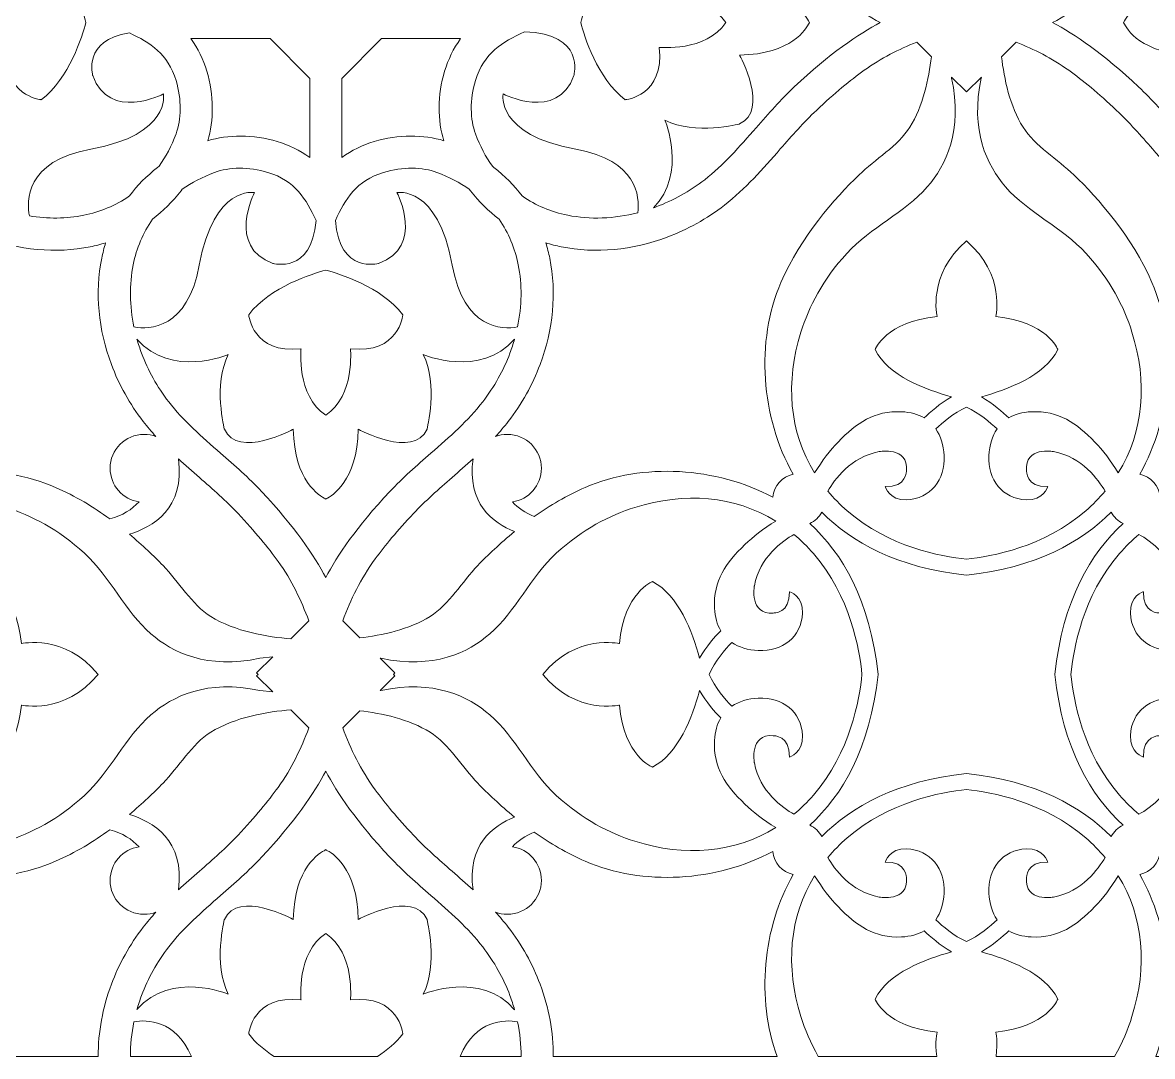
# Model space of a CAD drawing. Header units: millimetres. Extents: x -1200 to 1200, y -590 to 590.
# Drawn here: x -24 to 615, y -590 to -5 of the extents above; entities that cross this region are included whole.
import ezdxf

# ---------------------------------------------------------------- set-up
doc = ezdxf.new("R2010")
doc.units = ezdxf.units.MM
doc.header["$MEASUREMENT"] = 0
doc.layers.add('Layer 1', color=7, linetype='Continuous')

msp = doc.modelspace()

# ---------------------------------------------------------------- linework, layer by layer
at = {"layer": 'Layer 1', "color": 250, "lineweight": 20}
for points, knots in [([(332.7246, -110.2551), (351.9673, -90.6834), (339.2737, -60.6157), (339.2737, -60.6157), (356.269, -69.3904), (381.4883, -62.8099), (381.4883, -62.8099), (398.4856, -55.1318), (381.4883, -23.8729), (381.4883, -23.8729), (410.9717, -23.3816), (419.3107, -8.7954), (420.7262, -5.7732), (420.7262, -5.7732), (420.9622, -5.7732), (420.9622, -5.7732), (420.9622, -5.7732), (420.9276, -5.6755), (420.8514, -5.4996), (420.9276, -5.3235), (420.9622, -5.2259), (420.9622, -5.2259), (420.9622, -5.2259), (420.7262, -5.2259), (420.7262, -5.2259), (419.3107, -2.2027), (410.9717, 12.3815), (381.4883, 12.8728), (381.4883, 12.8728), (398.4856, 44.1337), (381.4883, 51.8108), (381.4883, 51.8108), (356.269, 58.3924), (339.2737, 49.6166), (339.2737, 49.6166), (351.9713, 79.6873), (332.7235, 99.2591), (333.2259, 99.08), (333.7242, 98.8969), (334.2235, 98.7077), (343.9232, 95.068), (353.2659, 89.8892), (361.7472, 83.3097), (372.2585, 75.1514), (381.533, 64.5569), (390.7985, 53.9704), (397.7737, 46.0014), (404.751, 38.0313), (412.3923, 30.8302), (432.3621, 12.0133), (448.8316, 0.9701), (461.035, -5.4996), (448.8316, -11.9671), (432.3621, -23.0103), (412.3923, -41.8283), (404.751, -49.0283), (397.7737, -56.9984), (390.7985, -64.9675), (381.533, -75.5549), (372.2605, -86.1475), (361.7472, -94.3047), (353.2659, -100.8872), (343.9232, -106.0651), (334.2235, -109.7047), (333.7242, -109.8939), (333.2259, -110.077), (332.7246, -110.2551)], [0, 0, 0, 0, 0.04545455, 0.04545455, 0.04545455, 0.09090909, 0.09090909, 0.09090909, 0.13636364, 0.13636364, 0.13636364, 0.18181818, 0.18181818, 0.18181818, 0.22727273, 0.22727273, 0.22727273, 0.27272727, 0.27272727, 0.27272727, 0.31818182, 0.31818182, 0.31818182, 0.36363636, 0.36363636, 0.36363636, 0.40909091, 0.40909091, 0.40909091, 0.45454545, 0.45454545, 0.45454545, 0.5, 0.5, 0.5, 0.54545455, 0.54545455, 0.54545455, 0.59090909, 0.59090909, 0.59090909, 0.63636364, 0.63636364, 0.63636364, 0.68181818, 0.68181818, 0.68181818, 0.72727273, 0.72727273, 0.72727273, 0.77272727, 0.77272727, 0.77272727, 0.81818182, 0.81818182, 0.81818182, 0.86363636, 0.86363636, 0.86363636, 0.90909091, 0.90909091, 0.90909091, 0.95454545, 0.95454545, 0.95454545, 1, 1, 1, 1]), ([(686.8384, -110.2551), (667.5958, -90.6834), (680.2914, -60.6157), (680.2914, -60.6157), (663.295, -69.3904), (638.0747, -62.8099), (638.0747, -62.8099), (621.0784, -55.1318), (638.0747, -23.8729), (638.0747, -23.8729), (608.5934, -23.3816), (600.2523, -8.7954), (598.8378, -5.7732), (598.8378, -5.7732), (598.6019, -5.7732), (598.6019, -5.7732), (598.6019, -5.7732), (598.6374, -5.6755), (598.7137, -5.4996), (598.6374, -5.3235), (598.6019, -5.2259), (598.6019, -5.2259), (598.6019, -5.2259), (598.8378, -5.2259), (598.8378, -5.2259), (600.2523, -2.2027), (608.5934, 12.3815), (638.0747, 12.8728), (638.0747, 12.8728), (621.0784, 44.1337), (638.0747, 51.8108), (638.0747, 51.8108), (663.295, 58.3924), (680.2914, 49.6166), (680.2914, 49.6166), (667.5927, 79.6873), (686.8415, 99.2591), (686.3391, 99.08), (685.8399, 98.8969), (685.3394, 98.7077), (675.6398, 95.068), (666.2971, 89.8892), (657.8178, 83.3097), (647.3056, 75.1514), (638.031, 64.5569), (628.7646, 53.9704), (621.7893, 46.0014), (614.814, 38.0313), (607.1727, 30.8302), (587.2008, 12.0133), (570.7313, 0.9701), (558.529, -5.4996), (570.7313, -11.9671), (587.2008, -23.0103), (607.1727, -41.8283), (614.814, -49.0283), (621.7893, -56.9984), (628.7646, -64.9675), (638.031, -75.5549), (647.3046, -86.1475), (657.8178, -94.3047), (666.2971, -100.8872), (675.6398, -106.0651), (685.3394, -109.7047), (685.8399, -109.8939), (686.3391, -110.077), (686.8384, -110.2551)], [0, 0, 0, 0, 0.04545455, 0.04545455, 0.04545455, 0.09090909, 0.09090909, 0.09090909, 0.13636364, 0.13636364, 0.13636364, 0.18181818, 0.18181818, 0.18181818, 0.22727273, 0.22727273, 0.22727273, 0.27272727, 0.27272727, 0.27272727, 0.31818182, 0.31818182, 0.31818182, 0.36363636, 0.36363636, 0.36363636, 0.40909091, 0.40909091, 0.40909091, 0.45454545, 0.45454545, 0.45454545, 0.5, 0.5, 0.5, 0.54545455, 0.54545455, 0.54545455, 0.59090909, 0.59090909, 0.59090909, 0.63636364, 0.63636364, 0.63636364, 0.68181818, 0.68181818, 0.68181818, 0.72727273, 0.72727273, 0.72727273, 0.77272727, 0.77272727, 0.77272727, 0.81818182, 0.81818182, 0.81818182, 0.86363636, 0.86363636, 0.86363636, 0.90909091, 0.90909091, 0.90909091, 0.95454545, 0.95454545, 0.95454545, 1, 1, 1, 1]), ([(11.6838, -5.4996), (9.6866, 2.1674), (2.4459, 25.8051), (-13.4876, 38.0994), (-13.4876, 38.0994), (-35.9653, 35.9073), (-32.6775, 8.4865), (-32.6775, 8.4865), (-59.2463, 11.1934), (-70.3229, -5.4996), (-59.2463, -22.1935), (-32.6775, -19.4845), (-32.6775, -19.4845), (-35.9653, -46.9063), (-13.4876, -49.0995), (-13.4876, -49.0995), (2.4459, -36.8031), (9.6866, -13.1665), (11.6838, -5.4996)], [0, 0, 0, 0, 0.16666667, 0.16666667, 0.16666667, 0.33333333, 0.33333333, 0.33333333, 0.5, 0.5, 0.5, 0.66666667, 0.66666667, 0.66666667, 0.83333333, 0.83333333, 0.83333333, 1, 1, 1, 1]), ([(291.6235, -5.4996), (293.6218, 2.1674), (300.8605, 25.8051), (316.795, 38.0994), (316.795, 38.0994), (339.2737, 35.9073), (335.9828, 8.4865), (335.9828, 8.4865), (362.5547, 11.1934), (373.6303, -5.4996), (362.5547, -22.1935), (335.9828, -19.4845), (335.9828, -19.4845), (339.2737, -46.9063), (316.795, -49.0995), (316.795, -49.0995), (300.8605, -36.8031), (293.6218, -13.1665), (291.6235, -5.4996)], [0, 0, 0, 0, 0.16666667, 0.16666667, 0.16666667, 0.33333333, 0.33333333, 0.33333333, 0.5, 0.5, 0.5, 0.66666667, 0.66666667, 0.66666667, 0.83333333, 0.83333333, 0.83333333, 1, 1, 1, 1]), ([(36.3154, -11.3294), (9.7262, -15.148), (15.5717, -35.3891), (15.5717, -35.3891), (24.892, -61.7123), (55.5927, -45.8077), (55.5927, -45.8077), (55.5927, -45.8077), (59.9798, -68.8411), (14.4744, -77.0686), (-22.8436, -83.8139), (-21.8154, -106.7832), (-20.2372, -114.8326), (-9.8144, -116.5101), (0.6377, -116.4216), (10.5347, -114.4013), (19.7594, -112.5184), (28.5164, -108.9408), (36.3185, -103.5362), (40.7564, -97.6382), (46.0709, -92.2031), (52.2916, -87.3753), (52.2916, -87.3753), (53.1398, -86.7262), (53.1398, -86.7262), (56.8883, -81.3928), (60.113, -75.2935), (62.6991, -68.3986), (65.7093, -60.3695), (65.9951, -48.9642), (62.7062, -38.2537), (58.077, -23.1598), (48.2046, -16.8601), (36.3154, -11.3294)], [0, 0, 0, 0, 0.09090909, 0.09090909, 0.09090909, 0.18181818, 0.18181818, 0.18181818, 0.27272727, 0.27272727, 0.27272727, 0.36363636, 0.36363636, 0.36363636, 0.45454545, 0.45454545, 0.45454545, 0.54545455, 0.54545455, 0.54545455, 0.63636364, 0.63636364, 0.63636364, 0.72727273, 0.72727273, 0.72727273, 0.81818182, 0.81818182, 0.81818182, 0.90909091, 0.90909091, 0.90909091, 1, 1, 1, 1]), ([(259.7218, -10.7404), (294.5808, -11.6742), (287.7367, -35.3891), (287.7367, -35.3891), (278.4164, -61.7123), (247.7126, -45.8077), (247.7126, -45.8077), (247.7126, -45.8077), (243.3276, -68.8411), (288.833, -77.0686), (323.5954, -83.3521), (325.0842, -103.7172), (323.8496, -112.9823), (310.552, -116.4084), (296.935, -116.9933), (284.2293, -114.4013), (275.0056, -112.5184), (266.2476, -108.9408), (258.4466, -103.5362), (254.0066, -97.6382), (248.6931, -92.2031), (242.4724, -87.3753), (242.4724, -87.3753), (241.6242, -86.7262), (241.6242, -86.7262), (237.8778, -81.3928), (234.651, -75.2935), (232.0649, -68.3986), (229.0547, -60.3695), (228.7679, -48.9642), (232.0578, -38.2537), (236.8527, -22.6248), (247.2653, -16.4247), (259.7218, -10.7404)], [0, 0, 0, 0, 0.09090909, 0.09090909, 0.09090909, 0.18181818, 0.18181818, 0.18181818, 0.27272727, 0.27272727, 0.27272727, 0.36363636, 0.36363636, 0.36363636, 0.45454545, 0.45454545, 0.45454545, 0.54545455, 0.54545455, 0.54545455, 0.63636364, 0.63636364, 0.63636364, 0.72727273, 0.72727273, 0.72727273, 0.81818182, 0.81818182, 0.81818182, 0.90909091, 0.90909091, 0.90909091, 1, 1, 1, 1]), ([(-124.0819, -259.879), (-116.9795, -260.6267), (-111.3731, -266.4016), (-110.8839, -273.5783), (-79.1948, -256.746), (-37.7135, -254.3229), (-5.413, -268.3313), (5.7337, -273.1663), (16.0619, -279.4497), (25.2632, -286.133), (32.3676, -284.2399), (37.7543, -280.7589), (41.8344, -276.5059), (32.5527, -275.1601), (25.4208, -267.1686), (25.4208, -257.5129), (25.4208, -246.9143), (34.015, -238.3176), (44.6106, -238.3176), (46.9853, -238.3176), (49.2601, -238.7499), (51.3592, -239.5404), (48.8625, -236.8192), (46.4595, -234.0035), (44.1794, -231.0647), (36.5025, -221.1639), (30.4334, -210.1929), (26.1429, -198.749), (18.7975, -179.1569), (16.7035, -158.1691), (20.6656, -138.7439), (21.2655, -135.8), (22.0049, -132.8938), (22.8836, -130.0323), (20.0249, -130.9121), (17.1184, -131.6527), (14.1754, -132.2529), (-5.2432, -136.214), (-26.225, -134.1205), (-45.8114, -126.772), (-57.2531, -122.4823), (-68.2219, -116.4114), (-78.1188, -108.7302), (-90.0202, -99.4947), (-99.8846, -88.2267), (-109.7409, -76.9648), (-116.3652, -69.3976), (-122.9886, -61.8293), (-130.1205, -55.1094), (-140.3683, -45.4517), (-149.3826, -38.0909), (-157.1368, -32.4788), (-168.6283, -24.1659), (-180.2541, -18.9363), (-192.3934, -14.4553), (-192.3934, -14.4553), (-202.7866, -24.8485), (-202.7866, -24.8485), (-201.3569, -37.1582), (-198.0843, -52.8206), (-190.6413, -64.6206), (-183.9619, -75.2192), (-170.8727, -82.9289), (-161.8808, -91.5989), (-148.1775, -104.8169), (-129.0171, -126.3692), (-117.7463, -152.3729), (-103.4439, -185.3712), (-106.27, -227.9437), (-124.0819, -259.879)], [0, 0, 0, 0, 0.04347826, 0.04347826, 0.04347826, 0.08695652, 0.08695652, 0.08695652, 0.13043478, 0.13043478, 0.13043478, 0.17391304, 0.17391304, 0.17391304, 0.2173913, 0.2173913, 0.2173913, 0.26086957, 0.26086957, 0.26086957, 0.30434783, 0.30434783, 0.30434783, 0.34782609, 0.34782609, 0.34782609, 0.39130435, 0.39130435, 0.39130435, 0.43478261, 0.43478261, 0.43478261, 0.47826087, 0.47826087, 0.47826087, 0.52173913, 0.52173913, 0.52173913, 0.56521739, 0.56521739, 0.56521739, 0.60869565, 0.60869565, 0.60869565, 0.65217391, 0.65217391, 0.65217391, 0.69565217, 0.69565217, 0.69565217, 0.73913043, 0.73913043, 0.73913043, 0.7826087, 0.7826087, 0.7826087, 0.82608696, 0.82608696, 0.82608696, 0.86956522, 0.86956522, 0.86956522, 0.91304348, 0.91304348, 0.91304348, 0.95652174, 0.95652174, 0.95652174, 1, 1, 1, 1]), ([(71.0869, -14.5469), (75.1588, -20.1428), (78.1353, -26.4181), (80.1256, -32.8989), (84.2787, -46.4252), (84.1028, -61.0959), (80.6015, -72.2987), (91.8002, -68.7953), (106.4686, -68.6204), (119.9889, -72.7748), (126.468, -74.7655), (132.7436, -77.742), (138.3358, -81.816), (138.3358, -81.816), (138.3358, -37.032), (138.3358, -37.032), (138.3358, -37.032), (115.8571, -14.5469), (115.8571, -14.5469), (115.8571, -14.5469), (71.0869, -14.5469), (71.0869, -14.5469)], [0, 0, 0, 0, 0.14285714, 0.14285714, 0.14285714, 0.28571429, 0.28571429, 0.28571429, 0.42857143, 0.42857143, 0.42857143, 0.57142857, 0.57142857, 0.57142857, 0.71428571, 0.71428571, 0.71428571, 0.85714286, 0.85714286, 0.85714286, 1, 1, 1, 1]), ([(214.1625, -72.2987), (210.6612, -61.0959), (210.4853, -46.4252), (214.6394, -32.8989), (216.6287, -26.4181), (219.6052, -20.1428), (223.6771, -14.5469), (223.6771, -14.5469), (178.9079, -14.5469), (178.9079, -14.5469), (178.9079, -14.5469), (156.4293, -37.032), (156.4293, -37.032), (156.4293, -37.032), (156.4293, -81.816), (156.4293, -81.816), (162.0215, -77.742), (168.296, -74.7655), (174.7741, -72.7748), (188.2964, -68.6204), (202.9638, -68.7953), (214.1625, -72.2987)], [0, 0, 0, 0, 0.14285714, 0.14285714, 0.14285714, 0.28571429, 0.28571429, 0.28571429, 0.42857143, 0.42857143, 0.42857143, 0.57142857, 0.57142857, 0.57142857, 0.71428571, 0.71428571, 0.71428571, 0.85714286, 0.85714286, 0.85714286, 1, 1, 1, 1]), ([(400.2001, -273.8875), (400.8062, -267.4351), (405.5543, -262.1831), (411.7578, -260.8241), (393.472, -228.7891), (390.4425, -185.6988), (404.8883, -152.3729), (416.1591, -126.3692), (435.3184, -104.8169), (449.0229, -91.5989), (458.0137, -82.9289), (471.1029, -75.2192), (477.7832, -64.6206), (485.2242, -52.8206), (488.4967, -37.1582), (489.9266, -24.8485), (489.9266, -24.8485), (481.6436, -16.564), (481.6436, -16.564), (471.4771, -20.6026), (461.6412, -25.4344), (451.9009, -32.4788), (444.1476, -38.0909), (435.1323, -45.4517), (424.8856, -55.1094), (417.7537, -61.8293), (411.1292, -69.3976), (404.5049, -76.9648), (394.6486, -88.2267), (384.7852, -99.4947), (372.8828, -108.7302), (362.987, -116.4114), (352.0171, -122.4823), (340.5754, -126.772), (320.99, -134.1205), (300.0083, -136.214), (280.5886, -132.2529), (277.6456, -131.6527), (274.7412, -130.9121), (271.8805, -130.0323), (272.7591, -132.8938), (273.4985, -135.8), (274.0995, -138.7439), (278.0605, -158.1691), (275.9686, -179.1569), (268.6201, -198.749), (264.3306, -210.1929), (258.2615, -221.1639), (250.5846, -231.0647), (248.3045, -234.0035), (245.9015, -236.8192), (243.4048, -239.5404), (245.5039, -238.7499), (247.7787, -238.3176), (250.1544, -238.3176), (260.7499, -238.3176), (269.3432, -246.9143), (269.3432, -257.5129), (269.3432, -267.1686), (262.2113, -275.1601), (252.9306, -276.5059), (256.1777, -279.8902), (260.2496, -282.7853), (265.3557, -284.7801), (274.0741, -278.6065), (283.7533, -272.8387), (294.1456, -268.3313), (326.6462, -254.2364), (368.4419, -256.7724), (400.2001, -273.8875)], [0, 0, 0, 0, 0.04347826, 0.04347826, 0.04347826, 0.08695652, 0.08695652, 0.08695652, 0.13043478, 0.13043478, 0.13043478, 0.17391304, 0.17391304, 0.17391304, 0.2173913, 0.2173913, 0.2173913, 0.26086957, 0.26086957, 0.26086957, 0.30434783, 0.30434783, 0.30434783, 0.34782609, 0.34782609, 0.34782609, 0.39130435, 0.39130435, 0.39130435, 0.43478261, 0.43478261, 0.43478261, 0.47826087, 0.47826087, 0.47826087, 0.52173913, 0.52173913, 0.52173913, 0.56521739, 0.56521739, 0.56521739, 0.60869565, 0.60869565, 0.60869565, 0.65217391, 0.65217391, 0.65217391, 0.69565217, 0.69565217, 0.69565217, 0.73913043, 0.73913043, 0.73913043, 0.7826087, 0.7826087, 0.7826087, 0.82608696, 0.82608696, 0.82608696, 0.86956522, 0.86956522, 0.86956522, 0.91304348, 0.91304348, 0.91304348, 0.95652174, 0.95652174, 0.95652174, 1, 1, 1, 1]), ([(619.3628, -273.8875), (618.7578, -267.4351), (614.0096, -262.1831), (607.8082, -260.8241), (626.092, -228.7891), (629.1205, -185.6988), (614.6768, -152.3729), (603.4049, -126.3692), (584.2456, -104.8169), (570.5421, -91.5989), (561.5493, -82.9289), (548.4611, -75.2192), (541.7818, -64.6206), (534.3388, -52.8206), (531.0673, -37.1582), (529.6374, -24.8485), (529.6374, -24.8485), (537.9215, -16.564), (537.9215, -16.564), (548.0869, -20.6026), (557.9229, -25.4344), (567.6622, -32.4788), (575.4184, -38.0909), (584.4306, -45.4517), (594.6805, -55.1094), (601.8103, -61.8293), (608.4358, -69.3976), (615.0592, -76.9648), (624.9144, -88.2267), (634.7788, -99.4947), (646.6812, -108.7302), (656.5771, -116.4114), (667.5469, -122.4823), (678.9876, -126.772), (698.5731, -134.1205), (719.5557, -136.214), (738.9754, -132.2529), (741.9174, -131.6527), (744.8238, -130.9121), (747.6825, -130.0323), (746.8038, -132.8938), (746.0646, -135.8), (745.4645, -138.7439), (741.5026, -158.1691), (743.5964, -179.1569), (750.9439, -198.749), (755.2334, -210.1929), (761.3015, -221.1639), (768.9795, -231.0647), (771.2595, -234.0035), (773.6625, -236.8192), (776.1611, -239.5404), (774.0601, -238.7499), (771.7853, -238.3176), (769.4097, -238.3176), (758.8141, -238.3176), (750.2219, -246.9143), (750.2219, -257.5129), (750.2219, -267.1686), (757.3527, -275.1601), (766.6334, -276.5059), (763.3863, -279.8902), (759.3133, -282.7853), (754.2083, -284.7801), (745.489, -278.6065), (735.8096, -272.8387), (725.4195, -268.3313), (692.9178, -254.2364), (651.1222, -256.7724), (619.3628, -273.8875)], [0, 0, 0, 0, 0.04347826, 0.04347826, 0.04347826, 0.08695652, 0.08695652, 0.08695652, 0.13043478, 0.13043478, 0.13043478, 0.17391304, 0.17391304, 0.17391304, 0.2173913, 0.2173913, 0.2173913, 0.26086957, 0.26086957, 0.26086957, 0.30434783, 0.30434783, 0.30434783, 0.34782609, 0.34782609, 0.34782609, 0.39130435, 0.39130435, 0.39130435, 0.43478261, 0.43478261, 0.43478261, 0.47826087, 0.47826087, 0.47826087, 0.52173913, 0.52173913, 0.52173913, 0.56521739, 0.56521739, 0.56521739, 0.60869565, 0.60869565, 0.60869565, 0.65217391, 0.65217391, 0.65217391, 0.69565217, 0.69565217, 0.69565217, 0.73913043, 0.73913043, 0.73913043, 0.7826087, 0.7826087, 0.7826087, 0.82608696, 0.82608696, 0.82608696, 0.86956522, 0.86956522, 0.86956522, 0.91304348, 0.91304348, 0.91304348, 0.95652174, 0.95652174, 0.95652174, 1, 1, 1, 1]), ([(509.7826, -44.587), (509.7826, -44.587), (509.7195, -44.6481), (509.7195, -44.6481), (509.7195, -44.6481), (501.349, -36.2752), (501.349, -36.2752), (501.349, -36.2752), (501.41, -36.8275), (501.41, -36.8275), (507.8188, -66.5452), (498.1344, -86.357), (487.6476, -98.4001), (474.8046, -113.1491), (455.7266, -121.1873), (442.1025, -136.0126), (428.4998, -150.8104), (420.6154, -166.2898), (416.1744, -180.4508), (407.3208, -208.6782), (409.4341, -236.7745), (423.9215, -260.1425), (428.1032, -253.089), (432.7812, -247.3018), (437.1825, -242.709), (447.6165, -231.8256), (457.5174, -224.832), (473.1002, -225.5237), (478.1198, -225.7496), (482.3778, -226.9743), (485.8527, -229.0414), (489.23, -225.775), (494.7723, -220.9045), (501.3195, -217.0705), (486.4618, -212.9445), (465.6418, -205.2969), (458.0981, -190.3842), (458.0981, -190.3842), (464.1287, -174.4816), (493.187, -171.7381), (493.187, -171.7381), (487.5002, -147.9378), (509.7826, -128.9835), (532.0649, -147.9378), (526.3771, -171.7381), (526.3771, -171.7381), (555.4344, -174.4816), (561.4659, -190.3842), (561.4659, -190.3842), (553.9222, -205.2969), (533.1032, -212.9445), (518.2435, -217.0705), (524.7906, -220.9045), (530.3351, -225.775), (533.7103, -229.0414), (537.1863, -226.9743), (541.4432, -225.7496), (546.4638, -225.5237), (562.0466, -224.832), (571.9486, -231.8256), (582.3805, -242.709), (586.7829, -247.3018), (591.4598, -253.089), (595.6415, -260.1425), (610.131, -236.7745), (612.2432, -208.6782), (603.3897, -180.4508), (598.9486, -166.2898), (591.0642, -150.8104), (577.4615, -136.0126), (563.8374, -121.1873), (544.7605, -113.1491), (531.9164, -98.4001), (521.4316, -86.357), (511.7453, -66.5452), (518.1531, -36.8275), (518.1531, -36.8275), (518.2141, -36.2752), (518.2141, -36.2752), (518.2141, -36.2752), (509.8435, -44.6481), (509.8435, -44.6481), (509.8435, -44.6481), (509.7826, -44.587), (509.7826, -44.587)], [0, 0, 0, 0, 0.03571429, 0.03571429, 0.03571429, 0.07142857, 0.07142857, 0.07142857, 0.10714286, 0.10714286, 0.10714286, 0.14285714, 0.14285714, 0.14285714, 0.17857143, 0.17857143, 0.17857143, 0.21428571, 0.21428571, 0.21428571, 0.25, 0.25, 0.25, 0.28571429, 0.28571429, 0.28571429, 0.32142857, 0.32142857, 0.32142857, 0.35714286, 0.35714286, 0.35714286, 0.39285714, 0.39285714, 0.39285714, 0.42857143, 0.42857143, 0.42857143, 0.46428571, 0.46428571, 0.46428571, 0.5, 0.5, 0.5, 0.53571429, 0.53571429, 0.53571429, 0.57142857, 0.57142857, 0.57142857, 0.60714286, 0.60714286, 0.60714286, 0.64285714, 0.64285714, 0.64285714, 0.67857143, 0.67857143, 0.67857143, 0.71428571, 0.71428571, 0.71428571, 0.75, 0.75, 0.75, 0.78571429, 0.78571429, 0.78571429, 0.82142857, 0.82142857, 0.82142857, 0.85714286, 0.85714286, 0.85714286, 0.89285714, 0.89285714, 0.89285714, 0.92857143, 0.92857143, 0.92857143, 0.96428571, 0.96428571, 0.96428571, 1, 1, 1, 1]), ([(38.8974, -177.5873), (36.4161, -165.71), (36.2066, -153.6872), (38.511, -142.3846), (40.3934, -133.1572), (43.9699, -124.3978), (49.372, -116.5955), (55.2703, -112.1542), (60.7018, -106.8402), (65.5282, -100.6167), (65.5282, -100.6167), (66.1771, -99.7683), (66.1771, -99.7683), (71.509, -96.0198), (77.6086, -92.7921), (84.4994, -90.2062), (92.5262, -87.1942), (103.9283, -86.9084), (114.6357, -90.1971), (130.0751, -94.9374), (136.31, -105.1638), (141.9368, -117.4266), (139.4259, -147.952), (117.5005, -141.6217), (117.5005, -141.6217), (91.1849, -132.2977), (107.0838, -101.5861), (107.0838, -101.5861), (107.0838, -101.5861), (84.0571, -97.1998), (75.833, -142.7183), (69.3053, -178.8476), (47.5812, -179.0419), (38.8974, -177.5873)], [0, 0, 0, 0, 0.09090909, 0.09090909, 0.09090909, 0.18181818, 0.18181818, 0.18181818, 0.27272727, 0.27272727, 0.27272727, 0.36363636, 0.36363636, 0.36363636, 0.45454545, 0.45454545, 0.45454545, 0.54545455, 0.54545455, 0.54545455, 0.63636364, 0.63636364, 0.63636364, 0.72727273, 0.72727273, 0.72727273, 0.81818182, 0.81818182, 0.81818182, 0.90909091, 0.90909091, 0.90909091, 1, 1, 1, 1]), ([(152.8272, -117.4277), (158.454, -105.1647), (164.6889, -94.9385), (180.1272, -90.1971), (190.8367, -86.9084), (202.2378, -87.1942), (210.2646, -90.2062), (217.1554, -92.7921), (223.255, -96.0198), (228.5869, -99.7683), (228.5869, -99.7683), (229.2347, -100.6167), (229.2347, -100.6167), (234.0622, -106.8402), (239.4947, -112.1542), (245.392, -116.5955), (250.7941, -124.3978), (254.3706, -133.1572), (256.253, -142.3846), (258.5574, -153.6872), (258.3479, -165.71), (255.8676, -177.5873), (247.1838, -179.044), (225.4578, -178.8507), (218.931, -142.7183), (210.7069, -97.1998), (187.6791, -101.5861), (187.6791, -101.5861), (187.6791, -101.5861), (203.5791, -132.2977), (177.2626, -141.6217), (177.2626, -141.6217), (155.3381, -147.951), (152.8272, -117.4277)], [0, 0, 0, 0, 0.09090909, 0.09090909, 0.09090909, 0.18181818, 0.18181818, 0.18181818, 0.27272727, 0.27272727, 0.27272727, 0.36363636, 0.36363636, 0.36363636, 0.45454545, 0.45454545, 0.45454545, 0.54545455, 0.54545455, 0.54545455, 0.63636364, 0.63636364, 0.63636364, 0.72727273, 0.72727273, 0.72727273, 0.81818182, 0.81818182, 0.81818182, 0.90909091, 0.90909091, 0.90909091, 1, 1, 1, 1]), ([(147.3825, -145.5075), (139.7167, -147.5075), (116.0859, -154.7482), (103.794, -170.6873), (103.794, -170.6873), (105.9876, -193.1724), (133.3995, -189.8816), (133.3995, -189.8816), (130.6934, -216.4591), (147.3825, -227.5379), (164.0716, -216.4591), (161.3626, -189.8816), (161.3626, -189.8816), (188.7764, -193.1724), (190.9689, -170.6873), (190.9689, -170.6873), (178.676, -154.7482), (155.0473, -147.5075), (147.3825, -145.5075)], [0, 0, 0, 0, 0.16666667, 0.16666667, 0.16666667, 0.33333333, 0.33333333, 0.33333333, 0.5, 0.5, 0.5, 0.66666667, 0.66666667, 0.66666667, 0.83333333, 0.83333333, 0.83333333, 1, 1, 1, 1]), ([(147.3825, -319.2422), (140.9157, -307.0353), (129.8758, -290.5611), (111.0632, -270.5845), (103.8652, -262.941), (95.8964, -255.9616), (87.9296, -248.9854), (77.3453, -239.7173), (66.7558, -230.4411), (58.6008, -219.9248), (52.0221, -211.4431), (46.8438, -202.0967), (43.2052, -192.3942), (42.2157, -189.7545), (41.3381, -187.0894), (40.5774, -184.4069), (60.0103, -206.8055), (92.2811, -193.1724), (92.2811, -193.1724), (83.5089, -210.1736), (90.0865, -235.4001), (90.0865, -235.4001), (97.7635, -252.4013), (129.0144, -235.4001), (129.0144, -235.4001), (129.5045, -264.89), (144.0855, -273.2334), (147.1079, -274.6484), (147.1079, -274.6484), (147.1079, -274.8844), (147.1079, -274.8844), (147.1079, -274.8844), (147.2055, -274.8488), (147.3825, -274.7725), (147.5594, -274.8488), (147.6551, -274.8844), (147.6551, -274.8844), (147.6551, -274.8844), (147.6551, -274.6484), (147.6551, -274.6484), (150.6764, -273.2334), (165.2574, -264.89), (165.7486, -235.4001), (165.7486, -235.4001), (197.0005, -252.4013), (204.6744, -235.4001), (204.6744, -235.4001), (211.2551, -210.1736), (202.4819, -193.1724), (202.4819, -193.1724), (234.7547, -206.8076), (254.1866, -184.4048), (253.4228, -187.0894), (252.5492, -189.7545), (251.5588, -192.3942), (247.9212, -202.0967), (242.7438, -211.4431), (236.1642, -219.9248), (228.0093, -230.4401), (217.4187, -239.7173), (206.8344, -248.9854), (198.8686, -255.9616), (190.8988, -262.941), (183.7008, -270.5845), (164.8882, -290.5611), (153.8483, -307.0353), (147.3825, -319.2422)], [0, 0, 0, 0, 0.04545455, 0.04545455, 0.04545455, 0.09090909, 0.09090909, 0.09090909, 0.13636364, 0.13636364, 0.13636364, 0.18181818, 0.18181818, 0.18181818, 0.22727273, 0.22727273, 0.22727273, 0.27272727, 0.27272727, 0.27272727, 0.31818182, 0.31818182, 0.31818182, 0.36363636, 0.36363636, 0.36363636, 0.40909091, 0.40909091, 0.40909091, 0.45454545, 0.45454545, 0.45454545, 0.5, 0.5, 0.5, 0.54545455, 0.54545455, 0.54545455, 0.59090909, 0.59090909, 0.59090909, 0.63636364, 0.63636364, 0.63636364, 0.68181818, 0.68181818, 0.68181818, 0.72727273, 0.72727273, 0.72727273, 0.77272727, 0.77272727, 0.77272727, 0.81818182, 0.81818182, 0.81818182, 0.86363636, 0.86363636, 0.86363636, 0.90909091, 0.90909091, 0.90909091, 0.95454545, 0.95454545, 0.95454545, 1, 1, 1, 1]), ([(509.7826, -222.8769), (502.6415, -226.1331), (496.2123, -231.6761), (492.4873, -235.2709), (495.234, -239.282), (496.7829, -244.3763), (497.09, -250.2753), (497.8019, -264.0497), (489.4791, -274.6708), (475.9415, -275.3085), (466.1096, -275.7714), (463.7961, -267.8817), (463.7961, -267.8817), (476.1348, -268.431), (475.8592, -258.8038), (475.8592, -258.8038), (476.9565, -245.0517), (460.5062, -248.075), (460.5062, -248.075), (444.2493, -251.1348), (435.0744, -264.0111), (431.4113, -270.4736), (434.6504, -274.3381), (438.2798, -278.0328), (442.3151, -281.53), (465.9337, -302.001), (495.4415, -307.431), (509.7826, -308.8704), (524.1215, -307.431), (553.6314, -302.001), (577.251, -281.53), (581.2853, -278.0328), (584.9147, -274.3381), (588.1527, -270.4736), (584.4906, -264.0111), (575.3147, -251.1348), (559.0578, -248.075), (559.0578, -248.075), (542.6076, -245.0517), (543.7059, -258.8038), (543.7059, -258.8038), (543.4293, -268.431), (555.7679, -267.8817), (555.7679, -267.8817), (553.4544, -275.7714), (543.6226, -275.3085), (530.0838, -274.6708), (521.7621, -264.0497), (522.4751, -250.2753), (522.7812, -244.3763), (524.329, -239.282), (527.0778, -235.2709), (523.3527, -231.6761), (516.9215, -226.1331), (509.7826, -222.8769)], [0, 0, 0, 0, 0.05555556, 0.05555556, 0.05555556, 0.11111111, 0.11111111, 0.11111111, 0.16666667, 0.16666667, 0.16666667, 0.22222222, 0.22222222, 0.22222222, 0.27777778, 0.27777778, 0.27777778, 0.33333333, 0.33333333, 0.33333333, 0.38888889, 0.38888889, 0.38888889, 0.44444444, 0.44444444, 0.44444444, 0.5, 0.5, 0.5, 0.55555556, 0.55555556, 0.55555556, 0.61111111, 0.61111111, 0.61111111, 0.66666667, 0.66666667, 0.66666667, 0.72222222, 0.72222222, 0.72222222, 0.77777778, 0.77777778, 0.77777778, 0.83333333, 0.83333333, 0.83333333, 0.88888889, 0.88888889, 0.88888889, 0.94444444, 0.94444444, 0.94444444, 1, 1, 1, 1]), ([(137.8028, -343.6957), (137.8028, -343.6957), (127.5642, -353.9383), (127.5642, -353.9383), (114.7537, -352.8875), (95.9554, -349.854), (82.316, -341.2492), (71.7215, -334.5659), (64.014, -321.473), (55.3446, -312.4806), (50.2018, -307.1431), (43.793, -300.9797), (36.352, -294.7755), (49.1259, -290.8673), (68.0463, -280.2798), (64.0466, -252.1124), (67.9506, -255.7012), (71.9442, -259.1985), (75.9367, -262.6958), (83.5009, -269.3211), (91.0679, -275.9484), (97.7859, -283.0813), (107.4388, -293.3331), (114.8005, -302.3479), (120.4089, -310.1064), (128.335, -321.0692), (133.4595, -332.1571), (137.8028, -343.6957)], [0, 0, 0, 0, 0.11111111, 0.11111111, 0.11111111, 0.22222222, 0.22222222, 0.22222222, 0.33333333, 0.33333333, 0.33333333, 0.44444444, 0.44444444, 0.44444444, 0.55555556, 0.55555556, 0.55555556, 0.66666667, 0.66666667, 0.66666667, 0.77777778, 0.77777778, 0.77777778, 0.88888889, 0.88888889, 0.88888889, 1, 1, 1, 1]), ([(254.1805, -293.2924), (245.9687, -299.992), (238.9435, -306.7169), (233.388, -312.4806), (224.7204, -321.473), (217.013, -334.5659), (206.4164, -341.2492), (194.6208, -348.6923), (178.9639, -351.9658), (166.6577, -353.396), (166.6577, -353.396), (156.9937, -343.7282), (156.9937, -343.7282), (161.5486, -331.6892), (166.9282, -320.176), (175.43, -308.6355), (180.8951, -301.2177), (187.9283, -292.6922), (196.9801, -283.0813), (203.6961, -275.9484), (211.2622, -269.3211), (218.8273, -262.6958), (222.8198, -259.1985), (226.8144, -255.7012), (230.7185, -252.1124), (227.1428, -277.2952), (241.8876, -288.4229), (254.1805, -293.2924)], [0, 0, 0, 0, 0.11111111, 0.11111111, 0.11111111, 0.22222222, 0.22222222, 0.22222222, 0.33333333, 0.33333333, 0.33333333, 0.44444444, 0.44444444, 0.44444444, 0.55555556, 0.55555556, 0.55555556, 0.66666667, 0.66666667, 0.66666667, 0.77777778, 0.77777778, 0.77777778, 0.88888889, 0.88888889, 0.88888889, 1, 1, 1, 1]), ([(109.1218, -374.0044), (109.1218, -374.0044), (108.3124, -374.8141), (108.3124, -374.8141), (108.3124, -374.8141), (117.4364, -383.9398), (117.4364, -383.9398), (117.4364, -383.9398), (110.1011, -383.125), (110.1011, -383.125), (80.392, -376.7143), (60.5849, -386.4025), (48.5452, -396.8913), (33.8025, -409.739), (25.7666, -428.8205), (10.9446, -442.4494), (-3.848, -456.0561), (-19.3239, -463.9428), (-33.4809, -468.385), (-61.7012, -477.2412), (-89.7893, -475.1283), (-113.1497, -460.6367), (-106.0971, -456.4528), (-100.3127, -451.7735), (-95.7202, -447.3699), (-84.8409, -436.935), (-77.8483, -427.0302), (-78.5429, -411.4429), (-78.7667, -406.4218), (-79.9911, -402.1626), (-82.0585, -398.6867), (-78.792, -395.3094), (-73.9239, -389.7635), (-70.09, -383.2145), (-65.9653, -398.0774), (-58.3209, -418.9023), (-43.4134, -426.4492), (-43.4134, -426.4492), (-27.5124, -420.416), (-24.7717, -391.3514), (-24.7717, -391.3514), (-0.4524, -397.1669), (18.5961, -374.0044), (-0.4524, -350.8418), (-24.7717, -356.6563), (-24.7717, -356.6563), (-27.5124, -327.5907), (-43.4134, -321.5575), (-43.4134, -321.5575), (-58.3209, -329.1033), (-65.9653, -349.9293), (-70.09, -364.7922), (-73.9239, -358.2433), (-78.792, -352.6972), (-82.0585, -349.321), (-79.9911, -345.8451), (-78.7667, -341.5859), (-78.5429, -336.5648), (-77.8483, -320.9756), (-84.8409, -311.0717), (-95.7202, -300.6379), (-100.3127, -296.2322), (-106.0971, -291.5549), (-113.1497, -287.3721), (-89.7893, -272.8784), (-61.7012, -270.7655), (-33.4809, -279.6227), (-19.3239, -284.064), (-3.848, -291.9507), (10.9446, -305.5563), (25.7666, -319.1862), (33.8025, -338.2697), (48.5452, -351.1144), (60.5849, -361.6042), (80.392, -371.2924), (110.1011, -364.8828), (110.1011, -364.8828), (117.4364, -364.0669), (117.4364, -364.0669), (117.4364, -364.0669), (108.3124, -373.1957), (108.3124, -373.1957), (108.3124, -373.1957), (109.1218, -374.0044), (109.1218, -374.0044)], [0, 0, 0, 0, 0.03571429, 0.03571429, 0.03571429, 0.07142857, 0.07142857, 0.07142857, 0.10714286, 0.10714286, 0.10714286, 0.14285714, 0.14285714, 0.14285714, 0.17857143, 0.17857143, 0.17857143, 0.21428571, 0.21428571, 0.21428571, 0.25, 0.25, 0.25, 0.28571429, 0.28571429, 0.28571429, 0.32142857, 0.32142857, 0.32142857, 0.35714286, 0.35714286, 0.35714286, 0.39285714, 0.39285714, 0.39285714, 0.42857143, 0.42857143, 0.42857143, 0.46428571, 0.46428571, 0.46428571, 0.5, 0.5, 0.5, 0.53571429, 0.53571429, 0.53571429, 0.57142857, 0.57142857, 0.57142857, 0.60714286, 0.60714286, 0.60714286, 0.64285714, 0.64285714, 0.64285714, 0.67857143, 0.67857143, 0.67857143, 0.71428571, 0.71428571, 0.71428571, 0.75, 0.75, 0.75, 0.78571429, 0.78571429, 0.78571429, 0.82142857, 0.82142857, 0.82142857, 0.85714286, 0.85714286, 0.85714286, 0.89285714, 0.89285714, 0.89285714, 0.92857143, 0.92857143, 0.92857143, 0.96428571, 0.96428571, 0.96428571, 1, 1, 1, 1]), ([(270.1384, -374.0044), (289.1849, -397.1669), (313.5042, -391.3514), (313.5042, -391.3514), (316.2459, -420.416), (332.1459, -426.4492), (332.1459, -426.4492), (347.0534, -418.9023), (354.6988, -398.0774), (358.8225, -383.2145), (362.6574, -389.7635), (367.5266, -395.3094), (370.792, -398.6867), (368.7245, -402.1626), (367.5011, -406.4218), (367.2754, -411.4429), (366.5829, -427.0302), (373.5754, -436.935), (384.4547, -447.3699), (389.0472, -451.7735), (394.8317, -456.4528), (401.8842, -460.6367), (378.5229, -475.1283), (350.4347, -477.2412), (322.2153, -468.385), (308.0575, -463.9428), (292.5826, -456.0561), (277.789, -442.4494), (262.9669, -428.8205), (254.932, -409.739), (240.1883, -396.8913), (228.1476, -386.4025), (208.3415, -376.7143), (178.6323, -383.125), (178.6323, -383.125), (178.0811, -383.186), (178.0811, -383.186), (178.0811, -383.186), (186.4516, -374.8141), (186.4516, -374.8141), (186.4516, -374.8141), (185.6422, -374.0044), (185.6422, -374.0044), (185.6422, -374.0044), (186.4516, -373.1957), (186.4516, -373.1957), (186.4516, -373.1957), (178.0811, -364.8228), (178.0811, -364.8228), (178.0811, -364.8228), (178.6323, -364.8828), (178.6323, -364.8828), (208.3415, -371.2924), (228.1476, -361.6042), (240.1883, -351.1144), (254.932, -338.2697), (262.9669, -319.1862), (277.789, -305.5563), (292.5826, -291.9507), (308.0575, -284.064), (322.2153, -279.6227), (350.4347, -270.7655), (378.5229, -272.8784), (401.8842, -287.3721), (394.8317, -291.5549), (389.0472, -296.2322), (384.4547, -300.6379), (373.5754, -311.0717), (366.5829, -320.9756), (367.2754, -336.5648), (367.5011, -341.5859), (368.7245, -345.8451), (370.792, -349.321), (367.5266, -352.6972), (362.6574, -358.2433), (358.8225, -364.7922), (354.6988, -349.9293), (347.0534, -329.1033), (332.1459, -321.5575), (332.1459, -321.5575), (316.2459, -327.5907), (313.5042, -356.6563), (313.5042, -356.6563), (289.1849, -350.8418), (270.1384, -374.0044)], [0, 0, 0, 0, 0.03571429, 0.03571429, 0.03571429, 0.07142857, 0.07142857, 0.07142857, 0.10714286, 0.10714286, 0.10714286, 0.14285714, 0.14285714, 0.14285714, 0.17857143, 0.17857143, 0.17857143, 0.21428571, 0.21428571, 0.21428571, 0.25, 0.25, 0.25, 0.28571429, 0.28571429, 0.28571429, 0.32142857, 0.32142857, 0.32142857, 0.35714286, 0.35714286, 0.35714286, 0.39285714, 0.39285714, 0.39285714, 0.42857143, 0.42857143, 0.42857143, 0.46428571, 0.46428571, 0.46428571, 0.5, 0.5, 0.5, 0.53571429, 0.53571429, 0.53571429, 0.57142857, 0.57142857, 0.57142857, 0.60714286, 0.60714286, 0.60714286, 0.64285714, 0.64285714, 0.64285714, 0.67857143, 0.67857143, 0.67857143, 0.71428571, 0.71428571, 0.71428571, 0.75, 0.75, 0.75, 0.78571429, 0.78571429, 0.78571429, 0.82142857, 0.82142857, 0.82142857, 0.85714286, 0.85714286, 0.85714286, 0.89285714, 0.89285714, 0.89285714, 0.92857143, 0.92857143, 0.92857143, 0.96428571, 0.96428571, 0.96428571, 1, 1, 1, 1]), ([(509.7826, -430.0239), (470.39, -434.3583), (444.7191, -448.7482), (427.9883, -465.7311), (426.4751, -462.9062), (424.071, -460.6316), (421.1554, -459.2777), (439.4676, -442.5482), (455.3158, -416.0297), (459.7852, -374.0044), (455.3158, -331.978), (439.4676, -305.4586), (421.1554, -288.73), (424.071, -287.3771), (426.4751, -285.0995), (427.9883, -282.2767), (444.7191, -299.2585), (470.39, -313.6484), (509.7826, -317.9839), (549.1761, -313.6484), (574.8449, -299.2585), (591.5747, -282.2767), (593.09, -285.0995), (595.4921, -287.3771), (598.4097, -288.73), (580.0974, -305.4586), (564.2473, -331.978), (559.7777, -374.0044), (564.2473, -416.0297), (580.0974, -442.5482), (598.4097, -459.2777), (595.4921, -460.6316), (593.09, -462.9062), (591.5747, -465.7311), (574.8449, -448.7482), (549.1761, -434.3583), (509.7826, -430.0239)], [0, 0, 0, 0, 0.08333333, 0.08333333, 0.08333333, 0.16666667, 0.16666667, 0.16666667, 0.25, 0.25, 0.25, 0.33333333, 0.33333333, 0.33333333, 0.41666667, 0.41666667, 0.41666667, 0.5, 0.5, 0.5, 0.58333333, 0.58333333, 0.58333333, 0.66666667, 0.66666667, 0.66666667, 0.75, 0.75, 0.75, 0.83333333, 0.83333333, 0.83333333, 0.91666667, 0.91666667, 0.91666667, 1, 1, 1, 1]), ([(450.6714, -374.0044), (449.3452, -388.0484), (444.0907, -418.1933), (423.2656, -442.2379), (419.7672, -446.2743), (416.0758, -449.9038), (412.2123, -453.1427), (405.7517, -449.4806), (392.8781, -440.302), (389.8201, -424.0404), (389.8201, -424.0404), (386.7977, -407.5856), (400.5459, -408.6832), (400.5459, -408.6832), (410.1703, -408.4074), (409.6191, -420.7497), (409.6191, -420.7497), (417.5086, -418.4354), (417.0459, -408.6018), (416.4072, -395.0602), (405.7883, -386.7341), (392.0198, -387.4472), (386.1215, -387.7524), (381.0286, -389.3027), (377.0198, -392.0512), (373.3009, -388.1949), (367.4961, -381.4434), (364.2967, -374.0044), (367.4961, -366.5633), (373.3009, -359.8118), (377.0198, -355.9555), (381.0286, -358.7061), (386.1215, -360.2543), (392.0198, -360.5595), (405.7883, -361.2726), (416.4072, -352.9485), (417.0459, -339.407), (417.5086, -329.5723), (409.6191, -327.2571), (409.6191, -327.2571), (410.1703, -339.6002), (400.5459, -339.3235), (400.5459, -339.3235), (386.7977, -340.4201), (389.8201, -323.9653), (389.8201, -323.9653), (392.8781, -307.7047), (405.7517, -298.5261), (412.2123, -294.862), (416.0758, -298.1029), (419.7672, -301.7324), (423.2656, -305.7688), (444.0907, -329.8144), (449.3452, -359.9593), (450.6714, -374.0044)], [0, 0, 0, 0, 0.05555556, 0.05555556, 0.05555556, 0.11111111, 0.11111111, 0.11111111, 0.16666667, 0.16666667, 0.16666667, 0.22222222, 0.22222222, 0.22222222, 0.27777778, 0.27777778, 0.27777778, 0.33333333, 0.33333333, 0.33333333, 0.38888889, 0.38888889, 0.38888889, 0.44444444, 0.44444444, 0.44444444, 0.5, 0.5, 0.5, 0.55555556, 0.55555556, 0.55555556, 0.61111111, 0.61111111, 0.61111111, 0.66666667, 0.66666667, 0.66666667, 0.72222222, 0.72222222, 0.72222222, 0.77777778, 0.77777778, 0.77777778, 0.83333333, 0.83333333, 0.83333333, 0.88888889, 0.88888889, 0.88888889, 0.94444444, 0.94444444, 0.94444444, 1, 1, 1, 1]), ([(568.8937, -374.0044), (570.2188, -388.0484), (575.4744, -418.1933), (596.2995, -442.2379), (599.7968, -446.2743), (603.4893, -449.9038), (607.3517, -453.1427), (613.8124, -449.4806), (626.6849, -440.302), (629.7439, -424.0404), (629.7439, -424.0404), (632.7673, -407.5856), (619.0181, -408.6832), (619.0181, -408.6832), (609.3948, -408.4074), (609.9439, -420.7497), (609.9439, -420.7497), (602.0554, -418.4354), (602.5191, -408.6018), (603.1568, -395.0602), (613.7747, -386.7341), (627.5453, -387.4472), (633.4425, -387.7524), (638.5354, -389.3027), (642.5453, -392.0512), (646.2642, -388.1949), (652.0679, -381.4434), (655.2673, -374.0044), (652.0679, -366.5633), (646.2642, -359.8118), (642.5453, -355.9555), (638.5354, -358.7061), (633.4425, -360.2543), (627.5453, -360.5595), (613.7747, -361.2726), (603.1568, -352.9485), (602.5191, -339.407), (602.0554, -329.5723), (609.9439, -327.2571), (609.9439, -327.2571), (609.3948, -339.6002), (619.0181, -339.3235), (619.0181, -339.3235), (632.7673, -340.4201), (629.7439, -323.9653), (629.7439, -323.9653), (626.6849, -307.7047), (613.8124, -298.5261), (607.3517, -294.862), (603.4893, -298.1029), (599.7968, -301.7324), (596.2995, -305.7688), (575.4744, -329.8144), (570.2188, -359.9593), (568.8937, -374.0044)], [0, 0, 0, 0, 0.05555556, 0.05555556, 0.05555556, 0.11111111, 0.11111111, 0.11111111, 0.16666667, 0.16666667, 0.16666667, 0.22222222, 0.22222222, 0.22222222, 0.27777778, 0.27777778, 0.27777778, 0.33333333, 0.33333333, 0.33333333, 0.38888889, 0.38888889, 0.38888889, 0.44444444, 0.44444444, 0.44444444, 0.5, 0.5, 0.5, 0.55555556, 0.55555556, 0.55555556, 0.61111111, 0.61111111, 0.61111111, 0.66666667, 0.66666667, 0.66666667, 0.72222222, 0.72222222, 0.72222222, 0.77777778, 0.77777778, 0.77777778, 0.83333333, 0.83333333, 0.83333333, 0.88888889, 0.88888889, 0.88888889, 0.94444444, 0.94444444, 0.94444444, 1, 1, 1, 1]), ([(137.8028, -404.311), (137.8028, -404.311), (127.5642, -394.0705), (127.5642, -394.0705), (114.7537, -395.1192), (95.9554, -398.1537), (82.316, -406.7596), (71.7215, -413.4408), (64.014, -426.5327), (55.3446, -435.5281), (50.2018, -440.8646), (43.793, -447.0271), (36.352, -453.2292), (49.1259, -457.1404), (68.0463, -467.7259), (64.0466, -495.8953), (67.9506, -492.3055), (71.9442, -488.8082), (75.9367, -485.3119), (83.5009, -478.6856), (91.0679, -472.0593), (97.7859, -464.9274), (107.4388, -454.6747), (114.8005, -445.6589), (120.4089, -437.9014), (128.335, -426.9376), (133.4595, -415.8506), (137.8028, -404.311)], [0, 0, 0, 0, 0.11111111, 0.11111111, 0.11111111, 0.22222222, 0.22222222, 0.22222222, 0.33333333, 0.33333333, 0.33333333, 0.44444444, 0.44444444, 0.44444444, 0.55555556, 0.55555556, 0.55555556, 0.66666667, 0.66666667, 0.66666667, 0.77777778, 0.77777778, 0.77777778, 0.88888889, 0.88888889, 0.88888889, 1, 1, 1, 1]), ([(254.1805, -454.7143), (245.9687, -448.0158), (238.9435, -441.2898), (233.388, -435.5281), (224.7204, -426.5327), (217.013, -413.4408), (206.4164, -406.7596), (194.6208, -399.3154), (178.9639, -396.0419), (166.6577, -394.6116), (166.6577, -394.6116), (156.9937, -404.2795), (156.9937, -404.2795), (161.5486, -416.3186), (166.9282, -427.8317), (175.43, -439.3713), (180.8951, -446.791), (187.9283, -455.3156), (196.9801, -464.9274), (203.6961, -472.0593), (211.2622, -478.6856), (218.8273, -485.3119), (222.8198, -488.8082), (226.8144, -492.3055), (230.7185, -495.8953), (227.1428, -470.7125), (241.8876, -459.5839), (254.1805, -454.7143)], [0, 0, 0, 0, 0.11111111, 0.11111111, 0.11111111, 0.22222222, 0.22222222, 0.22222222, 0.33333333, 0.33333333, 0.33333333, 0.44444444, 0.44444444, 0.44444444, 0.55555556, 0.55555556, 0.55555556, 0.66666667, 0.66666667, 0.66666667, 0.77777778, 0.77777778, 0.77777778, 0.88888889, 0.88888889, 0.88888889, 1, 1, 1, 1]), ([(147.3825, -428.7645), (140.9157, -440.9714), (129.8758, -457.4456), (111.0632, -477.4232), (103.8652, -485.0658), (95.8964, -492.0451), (87.9296, -499.0213), (77.3453, -508.2914), (66.7558, -517.5657), (58.6008, -528.0829), (52.0221, -536.5646), (46.8438, -545.91), (43.2052, -555.6125), (42.2157, -558.2522), (41.3381, -560.9174), (40.5774, -563.5988), (60.0103, -541.2002), (92.2811, -554.8353), (92.2811, -554.8353), (83.5089, -537.8341), (90.0865, -512.6076), (90.0865, -512.6076), (97.7635, -495.6054), (129.0144, -512.6076), (129.0144, -512.6076), (129.5045, -483.1167), (144.0855, -474.7734), (147.1079, -473.3583), (147.1079, -473.3583), (147.1079, -473.1213), (147.1079, -473.1213), (147.1079, -473.1213), (147.2055, -473.1569), (147.3825, -473.2342), (147.5594, -473.1569), (147.6551, -473.1213), (147.6551, -473.1213), (147.6551, -473.1213), (147.6551, -473.3583), (147.6551, -473.3583), (150.6764, -474.7734), (165.2574, -483.1167), (165.7486, -512.6076), (165.7486, -512.6076), (197.0005, -495.6054), (204.6744, -512.6076), (204.6744, -512.6076), (211.2551, -537.8341), (202.4819, -554.8353), (202.4819, -554.8353), (234.7547, -541.2002), (254.1866, -563.6019), (253.4228, -560.9205), (252.5492, -558.2522), (251.5588, -555.6125), (247.9212, -545.91), (242.7438, -536.5646), (236.1642, -528.0829), (228.0093, -517.5666), (217.4187, -508.2914), (206.8344, -499.0213), (198.8686, -492.0451), (190.8988, -485.0658), (183.7008, -477.4232), (164.8882, -457.4456), (153.8483, -440.9714), (147.3825, -428.7645)], [0, 0, 0, 0, 0.04545455, 0.04545455, 0.04545455, 0.09090909, 0.09090909, 0.09090909, 0.13636364, 0.13636364, 0.13636364, 0.18181818, 0.18181818, 0.18181818, 0.22727273, 0.22727273, 0.22727273, 0.27272727, 0.27272727, 0.27272727, 0.31818182, 0.31818182, 0.31818182, 0.36363636, 0.36363636, 0.36363636, 0.40909091, 0.40909091, 0.40909091, 0.45454545, 0.45454545, 0.45454545, 0.5, 0.5, 0.5, 0.54545455, 0.54545455, 0.54545455, 0.59090909, 0.59090909, 0.59090909, 0.63636364, 0.63636364, 0.63636364, 0.68181818, 0.68181818, 0.68181818, 0.72727273, 0.72727273, 0.72727273, 0.77272727, 0.77272727, 0.77272727, 0.81818182, 0.81818182, 0.81818182, 0.86363636, 0.86363636, 0.86363636, 0.90909091, 0.90909091, 0.90909091, 0.95454545, 0.95454545, 0.95454545, 1, 1, 1, 1]), ([(509.7826, -525.1298), (502.6415, -521.8747), (496.2123, -516.3297), (492.4873, -512.7358), (495.234, -508.7258), (496.7829, -503.6304), (497.09, -497.7315), (497.8019, -483.957), (489.4791, -473.337), (475.9415, -472.6982), (466.1096, -472.2353), (463.7961, -480.1271), (463.7961, -480.1271), (476.1348, -479.5768), (475.8592, -489.2029), (475.8592, -489.2029), (476.9565, -502.957), (460.5062, -499.9307), (460.5062, -499.9307), (444.2493, -496.8719), (435.0744, -483.9956), (431.4113, -477.532), (434.6504, -473.6686), (438.2798, -469.976), (442.3151, -466.4788), (465.9337, -446.0067), (495.4415, -440.5767), (509.7826, -439.1353), (524.1215, -440.5767), (553.6314, -446.0067), (577.251, -466.4788), (581.2853, -469.976), (584.9147, -473.6686), (588.1527, -477.532), (584.4906, -483.9956), (575.3147, -496.8719), (559.0578, -499.9307), (559.0578, -499.9307), (542.6076, -502.957), (543.7059, -489.2029), (543.7059, -489.2029), (543.4293, -479.5768), (555.7679, -480.1271), (555.7679, -480.1271), (553.4544, -472.2353), (543.6226, -472.6982), (530.0838, -473.337), (521.7621, -483.957), (522.4751, -497.7315), (522.7812, -503.6304), (524.329, -508.7258), (527.0778, -512.7358), (523.3527, -516.3297), (516.9215, -521.8747), (509.7826, -525.1298)], [0, 0, 0, 0, 0.05555556, 0.05555556, 0.05555556, 0.11111111, 0.11111111, 0.11111111, 0.16666667, 0.16666667, 0.16666667, 0.22222222, 0.22222222, 0.22222222, 0.27777778, 0.27777778, 0.27777778, 0.33333333, 0.33333333, 0.33333333, 0.38888889, 0.38888889, 0.38888889, 0.44444444, 0.44444444, 0.44444444, 0.5, 0.5, 0.5, 0.55555556, 0.55555556, 0.55555556, 0.61111111, 0.61111111, 0.61111111, 0.66666667, 0.66666667, 0.66666667, 0.72222222, 0.72222222, 0.72222222, 0.77777778, 0.77777778, 0.77777778, 0.83333333, 0.83333333, 0.83333333, 0.88888889, 0.88888889, 0.88888889, 0.94444444, 0.94444444, 0.94444444, 1, 1, 1, 1]), ([(-115.5152, -590.0217), (-115.5152, -590.0217), (18.6947, -590.0217), (18.6947, -590.0217), (18.6083, -576.4059), (21.1741, -562.5124), (26.1429, -549.2588), (30.4334, -537.8148), (36.5025, -526.8428), (44.1794, -516.9431), (46.4595, -514.0032), (48.8625, -511.1895), (51.3592, -508.4674), (49.2601, -509.2568), (46.9853, -509.6891), (44.6106, -509.6891), (34.015, -509.6891), (25.4208, -501.0945), (25.4208, -490.4948), (25.4208, -480.8391), (32.5527, -472.8487), (41.8344, -471.5008), (37.7543, -467.2477), (32.3676, -463.7668), (25.2632, -461.8757), (16.0619, -468.558), (5.7337, -474.8415), (-5.413, -479.6754), (-37.7135, -493.6849), (-79.1948, -491.2608), (-110.8839, -474.4285), (-111.3731, -481.6061), (-116.9795, -487.38), (-124.0819, -488.1277), (-107.2636, -518.2807), (-103.81, -557.9155), (-115.5152, -590.0217)], [0, 0, 0, 0, 0.08333333, 0.08333333, 0.08333333, 0.16666667, 0.16666667, 0.16666667, 0.25, 0.25, 0.25, 0.33333333, 0.33333333, 0.33333333, 0.41666667, 0.41666667, 0.41666667, 0.5, 0.5, 0.5, 0.58333333, 0.58333333, 0.58333333, 0.66666667, 0.66666667, 0.66666667, 0.75, 0.75, 0.75, 0.83333333, 0.83333333, 0.83333333, 0.91666667, 0.91666667, 0.91666667, 1, 1, 1, 1]), ([(276.0693, -590.0217), (276.0693, -590.0217), (402.6561, -590.0217), (402.6561, -590.0217), (390.827, -557.5798), (394.4829, -517.4476), (411.7578, -487.1827), (405.5543, -485.8236), (400.8062, -480.5737), (400.2001, -474.1203), (368.4419, -491.2343), (326.6462, -493.7713), (294.1456, -479.6754), (283.7533, -475.167), (274.0741, -469.4023), (265.3557, -463.2266), (260.2496, -465.2214), (256.1777, -468.1165), (252.9306, -471.5008), (262.2113, -472.8487), (269.3432, -480.8391), (269.3432, -490.4948), (269.3432, -501.0945), (260.7499, -509.6891), (250.1544, -509.6891), (247.7787, -509.6891), (245.5039, -509.2568), (243.4048, -508.4674), (245.9015, -511.1895), (248.3045, -514.0032), (250.5846, -516.9431), (258.2615, -526.8428), (264.3306, -537.8148), (268.6201, -549.2588), (273.591, -562.5124), (276.1557, -576.4059), (276.0693, -590.0217)], [0, 0, 0, 0, 0.08333333, 0.08333333, 0.08333333, 0.16666667, 0.16666667, 0.16666667, 0.25, 0.25, 0.25, 0.33333333, 0.33333333, 0.33333333, 0.41666667, 0.41666667, 0.41666667, 0.5, 0.5, 0.5, 0.58333333, 0.58333333, 0.58333333, 0.66666667, 0.66666667, 0.66666667, 0.75, 0.75, 0.75, 0.83333333, 0.83333333, 0.83333333, 0.91666667, 0.91666667, 0.91666667, 1, 1, 1, 1]), ([(616.9079, -590.0217), (616.9079, -590.0217), (743.4937, -590.0217), (743.4937, -590.0217), (743.4072, -576.4059), (745.973, -562.5124), (750.9439, -549.2588), (755.2334, -537.8148), (761.3015, -526.8428), (768.9795, -516.9431), (771.2595, -514.0032), (773.6625, -511.1895), (776.1611, -508.4674), (774.0601, -509.2568), (771.7853, -509.6891), (769.4097, -509.6891), (758.8141, -509.6891), (750.2219, -501.0945), (750.2219, -490.4948), (750.2219, -480.8391), (757.3527, -472.8487), (766.6334, -471.5008), (763.3863, -468.1165), (759.3133, -465.2214), (754.2083, -463.2266), (745.489, -469.4023), (735.8096, -475.167), (725.4195, -479.6754), (692.9178, -493.7713), (651.1222, -491.2343), (619.3628, -474.1203), (618.7578, -480.5737), (614.0096, -485.8236), (607.8082, -487.1827), (625.0811, -517.4476), (628.7351, -557.5798), (616.9079, -590.0217)], [0, 0, 0, 0, 0.08333333, 0.08333333, 0.08333333, 0.16666667, 0.16666667, 0.16666667, 0.25, 0.25, 0.25, 0.33333333, 0.33333333, 0.33333333, 0.41666667, 0.41666667, 0.41666667, 0.5, 0.5, 0.5, 0.58333333, 0.58333333, 0.58333333, 0.66666667, 0.66666667, 0.66666667, 0.75, 0.75, 0.75, 0.83333333, 0.83333333, 0.83333333, 0.91666667, 0.91666667, 0.91666667, 1, 1, 1, 1]), ([(425.9788, -590.0217), (425.9788, -590.0217), (493.0486, -590.0217), (493.0486, -590.0217), (491.8262, -581.9743), (493.187, -576.2686), (493.187, -576.2686), (464.1287, -573.5261), (458.0981, -557.6225), (458.0981, -557.6225), (465.6418, -542.7108), (486.4618, -535.0622), (501.3195, -530.9372), (494.7723, -527.1023), (489.23, -522.2327), (485.8527, -518.9653), (482.3778, -521.0334), (478.1198, -522.2582), (473.1002, -522.4809), (457.5174, -523.1757), (447.6165, -516.1812), (437.1825, -505.2987), (432.7812, -500.7048), (428.1032, -494.9188), (423.9215, -487.8642), (409.4341, -511.2322), (407.3208, -539.3285), (416.1744, -567.5559), (418.4432, -574.7895), (421.61, -582.367), (425.9788, -590.0217)], [0, 0, 0, 0, 0.1, 0.1, 0.1, 0.2, 0.2, 0.2, 0.3, 0.3, 0.3, 0.4, 0.4, 0.4, 0.5, 0.5, 0.5, 0.6, 0.6, 0.6, 0.7, 0.7, 0.7, 0.8, 0.8, 0.8, 0.9, 0.9, 0.9, 1, 1, 1, 1]), ([(526.5153, -590.0217), (526.5153, -590.0217), (593.5852, -590.0217), (593.5852, -590.0217), (597.954, -582.367), (601.1208, -574.7895), (603.3897, -567.5559), (612.2432, -539.3285), (610.131, -511.2322), (595.6415, -487.8642), (591.4598, -494.9188), (586.7829, -500.7048), (582.3805, -505.2987), (571.9486, -516.1812), (562.0466, -523.1757), (546.4638, -522.4809), (541.4432, -522.2582), (537.1863, -521.0334), (533.7103, -518.9653), (530.3351, -522.2327), (524.7906, -527.1023), (518.2435, -530.9372), (533.1032, -535.0622), (553.9222, -542.7108), (561.4659, -557.6225), (561.4659, -557.6225), (555.4344, -573.5261), (526.3771, -576.2686), (526.3771, -576.2686), (527.7378, -581.9743), (526.5153, -590.0217)], [0, 0, 0, 0, 0.1, 0.1, 0.1, 0.2, 0.2, 0.2, 0.3, 0.3, 0.3, 0.4, 0.4, 0.4, 0.5, 0.5, 0.5, 0.6, 0.6, 0.6, 0.7, 0.7, 0.7, 0.8, 0.8, 0.8, 0.9, 0.9, 0.9, 1, 1, 1, 1]), ([(118.1208, -590.0217), (118.1208, -590.0217), (176.6422, -590.0217), (176.6422, -590.0217), (181.9801, -586.5966), (187.0507, -582.4005), (190.9689, -577.3204), (190.9689, -577.3204), (188.7764, -554.8353), (161.3626, -558.1251), (161.3626, -558.1251), (164.0716, -531.5486), (147.3825, -520.4688), (130.6934, -531.5486), (133.3995, -558.1251), (133.3995, -558.1251), (105.9876, -554.8353), (103.794, -577.3204), (103.794, -577.3204), (107.7123, -582.4005), (112.7828, -586.5966), (118.1208, -590.0217)], [0, 0, 0, 0, 0.14285714, 0.14285714, 0.14285714, 0.28571429, 0.28571429, 0.28571429, 0.42857143, 0.42857143, 0.42857143, 0.57142857, 0.57142857, 0.57142857, 0.71428571, 0.71428571, 0.71428571, 0.85714286, 0.85714286, 0.85714286, 1, 1, 1, 1]), ([(36.9052, -590.0217), (36.9052, -590.0217), (71.4133, -590.0217), (71.4133, -590.0217), (62.4022, -569.1449), (46.129, -569.2089), (38.8974, -570.4194), (37.5317, -576.9573), (36.8544, -583.5398), (36.9052, -590.0217)], [0, 0, 0, 0, 0.33333333, 0.33333333, 0.33333333, 0.66666667, 0.66666667, 0.66666667, 1, 1, 1, 1]), ([(223.3507, -590.0217), (223.3507, -590.0217), (257.8588, -590.0217), (257.8588, -590.0217), (257.9106, -583.5398), (257.2333, -576.9573), (255.8676, -570.4194), (248.6361, -569.2059), (232.3619, -569.1428), (223.3507, -590.0217)], [0, 0, 0, 0, 0.33333333, 0.33333333, 0.33333333, 0.66666667, 0.66666667, 0.66666667, 1, 1, 1, 1])]:
    msp.add_open_spline(points, degree=3, knots=knots, dxfattribs=at)

doc.saveas('drawing.dxf')
